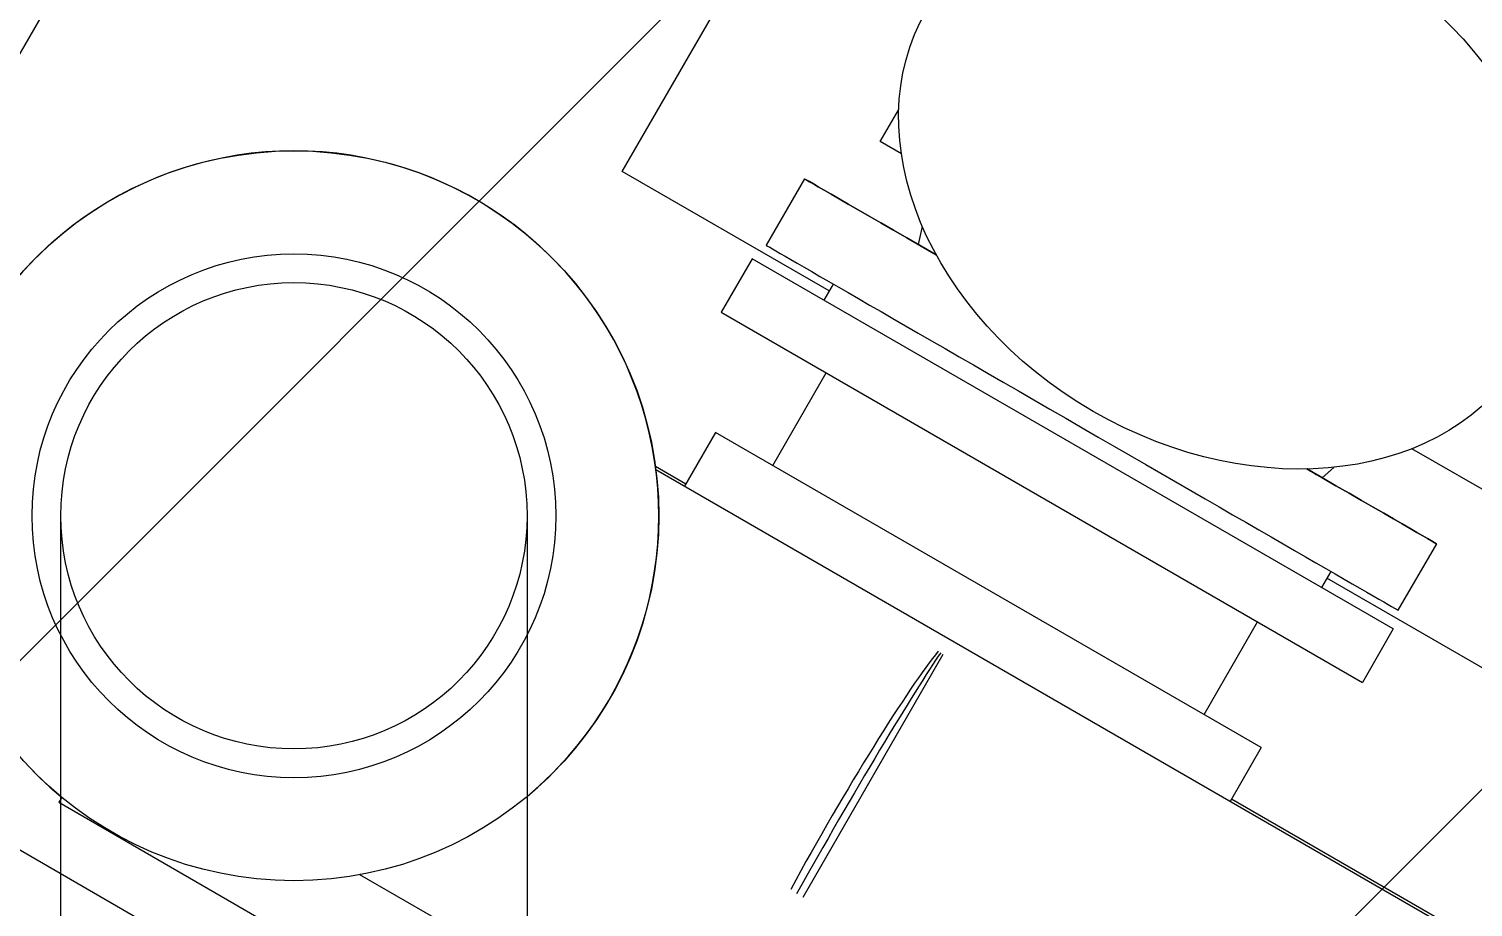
# Model space of a CAD drawing. Header units: metres. Extents: x 0 to 63075, y 0 to 44550.
# Drawn here: x 52174.5 to 52276.4, y 37486.2 to 37548.2 of the extents above; entities that cross this region are included whole.
import ezdxf

# ---------------------------------------------------------------- set-up
doc = ezdxf.new("R2010")
doc.units = ezdxf.units.M
doc.header["$LTSCALE"] = 75
for name, color, linetype in [('AI-Hatch mob', 7, 'Continuous'), ('GSB', 7, 'Continuous'), ('ML6', 1, 'Continuous'), ('SL1', 8, 'Continuous')]:
    doc.layers.add(name, color=color, linetype=linetype)

# ---------------------------------------------------------------- blocks, each defined once
blk = doc.blocks.new('A$C6bae614f')
at = {"layer": 'SL1'}
for p, q in [((361881.74, 24791.43), (362008.63, 25011.19)), ((361623.49, 24890.04), (361571.24, 24799.54)), ((362002.93, 24805.51), (362011.67, 24820.65)), ((362012.87, 24799.77), (362002.93, 24805.51)), ((361978.95, 24735.32), (361881.74, 24791.43)), ((361967.3, 24788.05), (361949.27, 24756.82)), ((362020.92, 24757.1), (362022.76, 24765.54)), ((361942.74, 24750.49), (361928.24, 24725.37)), ((362244, 24576.54), (361942.74, 24750.49)), ((361980.83, 24738.59), (361976.46, 24731.02)), ((361928.24, 24725.37), (362229.5, 24551.43)), ((361952.42, 24653.38), (361977.55, 24696.9)), ((361925.57, 24668.88), (361910.94, 24643.55)), ((362181.91, 24520.88), (361925.57, 24668.88)), ((362306.03, 24630.5), (362252.79, 24661.24)), ((361911.57, 24644.64), (361897.32, 24652.87)), ((362278.74, 24431.18), (361897.52, 24651.29)), ((362216.04, 24652.46), (362210.64, 24647.55)), ((361617.88, 24046.63), (361617.9, 24629.31)), ((361836.97, 24629.31), (361836.96, 24046.62)), ((362264.25, 24616.59), (362246.22, 24585.36)), ((362214.66, 24603.58), (362210.28, 24596.01)), ((362314.78, 24541.47), (362212.79, 24600.35)), ((362155.07, 24536.38), (362180.19, 24579.9)), ((362244, 24576.54), (362229.5, 24551.43)), ((361966.64, 24450.55), (362032.56, 24564.73)), ((362181.91, 24520.88), (362167.28, 24495.54)), ((361618.34, 24497.44), (361616.99, 24495.1)), ((361616.99, 24495.1), (362185.68, 24166.75)), ((362765.06, 24151.84), (362167.91, 24496.63)), ((361700.79, 24413.57), (361582.15, 24482.08)), ((362206.33, 24202.51), (361758.48, 24461.09))]:
    blk.add_line(p, q, dxfattribs=at)
for radius in [171.45, 123.04, 109.54, 109.54]:
    blk.add_circle((361727.44, 24629.71), radius, dxfattribs=at)
blk.add_arc((361727.44, 24629.71), 171.45, 309.70714, 230.2891, dxfattribs=at)
blk.add_ellipse((362165, 24786.23), major_axis=(140.29, -81), ratio=0.766044, dxfattribs=at)
for centre, major_axis, ratio, start_param, end_param in [((362115.78, 24702.32), (-148.48, 85.73), 0.000009, 5.334414, 7.231987), ((362097.75, 24671.09), (-148.48, 85.73), 0.000009, 0, 1.570796), ((362115.78, 24702.32), (-94.86, 54.77), 0.000009, 5.860918, 6.705484), ((362097.75, 24671.09), (148.48, -85.73), 0.000009, 4.712389, 6.283185), ((362115.78, 24702.32), (148.48, -85.73), 0.000009, 5.344046, 7.222294), ((362115.78, 24702.32), (94.86, -54.77), 0.000009, 5.891843, 6.674496), ((361984.41, 24481.33), (51.87, 89.84), 0.070019, 0.381977, 1.917875), ((361984.41, 24481.33), (-51.87, -89.84), 0.035052, 3.522686, 5.063617)]:
    blk.add_ellipse(centre, major_axis=major_axis, ratio=ratio, start_param=start_param, end_param=end_param, dxfattribs=at)
blk = doc.blocks.new('zw$15D4')
at = {"layer": 'ML6', "xscale": 0.2502808837766805, "yscale": 0.2502808837766805, "zscale": 0.2502808837766805}
blk.add_blockref('A$C6bae614f', (-85544.74, -3177.34), dxfattribs=at)

msp = doc.modelspace()

# ---------------------------------------------------------------- hatches: boundary and pattern name
at = {"layer": 'AI-Hatch mob'}
h = msp.add_hatch(dxfattribs=at)
h.set_pattern_fill('ANSI31', color=256, scale=25)
h.set_pattern_definition([(45, (-12666.46, -59.206), (-56.1266, 56.1266), [])])
h.paths.add_polyline_path([(52766.71, 38156.14), (51956.79, 38156.14), (51956.79, 36564.59), (52766.71, 36564.59)])

# ---------------------------------------------------------------- block references
at = {"layer": 'GSB', "xscale": 0.6000000000000068, "yscale": 0.6000000000000068, "zscale": 0.6000000000000068}
msp.add_blockref('zw$15D4', (49200, 35721.63), dxfattribs=at)

doc.saveas('drawing.dxf')
